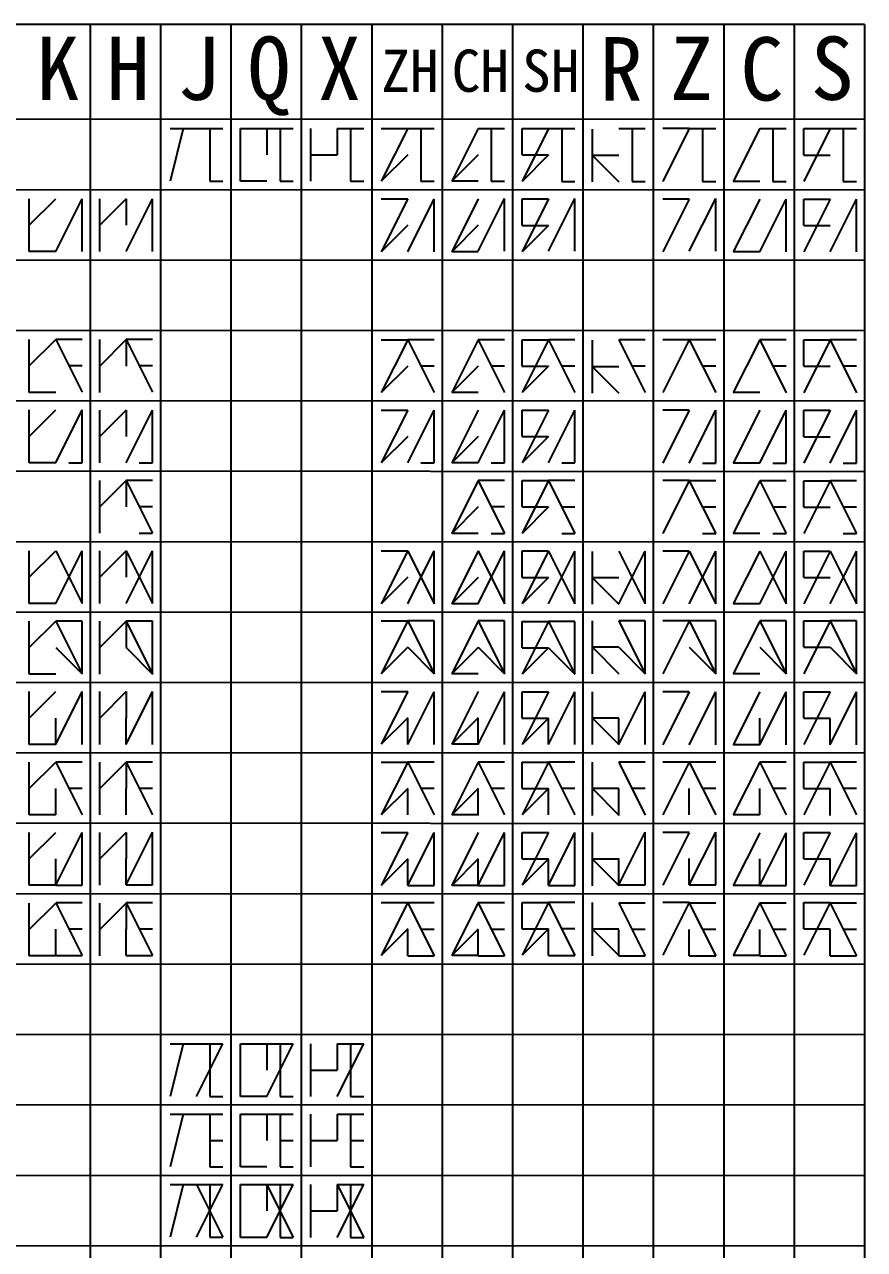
# Model space of a CAD drawing. Header units: millimetres. Extents: x 1659 to 4407, y 297 to 2004.
# Drawn here: x 3930 to 4407, y 1238 to 1934 of the extents above; entities that cross this region are included whole.
import ezdxf

# ---------------------------------------------------------------- set-up
doc = ezdxf.new("R2010")
doc.units = ezdxf.units.MM
doc.styles.get("Standard").update_dxf_attribs({"font": 'arial.ttf'})

msp = doc.modelspace()

# ---------------------------------------------------------------- linework, layer by layer
for p, q in [((4407.33, 1933.69), (3487.33, 1933.69)), ((3967.33, 1933.69), (3967.33, 519.82)), ((3967.33, 1933.53), (3967.33, 519.82)), ((4007.33, 1933.69), (4007.33, 519.8)), ((4007.33, 1933.51), (4007.33, 519.8)), ((4047.33, 1933.69), (4047.33, 519.78)), ((4087.33, 1933.69), (4087.33, 519.77)), ((4127.33, 1933.69), (4127.33, 519.75)), ((4167.33, 1933.69), (4167.33, 519.73)), ((4167.33, 1933.44), (4167.33, 519.73)), ((4207.33, 1933.69), (4207.33, 519.71)), ((4207.33, 1933.69), (4207.33, 519.97)), ((4247.33, 1933.69), (4247.33, 519.7)), ((4247.33, 1933.69), (4247.33, 519.97)), ((4287.33, 1933.69), (4287.33, 519.68)), ((4327.33, 1933.69), (4327.33, 519.66)), ((4327.33, 1933.69), (4327.33, 519.97)), ((4367.33, 1933.69), (4367.33, 519.65)), ((4367.33, 1933.36), (4367.33, 519.65)), ((4407.33, 1933.69), (4407.33, 519.63)), ((4407.33, 1933.34), (4407.33, 519.63)), ((4407.33, 1879.63), (3487.33, 1880.03)), ((4012.8, 1874.66), (4027.8, 1874.66)), ((4020.3, 1874.66), (4012.8, 1844.66)), ((4027.8, 1874.66), (4042.8, 1874.66)), ((4035.3, 1874.66), (4035.3, 1844.66)), ((4052.8, 1874.65), (4067.8, 1874.65)), ((4052.8, 1859.65), (4052.8, 1874.65)), ((4067.8, 1874.65), (4082.8, 1874.65)), ((4067.8, 1874.65), (4067.8, 1859.65)), ((4075.3, 1874.65), (4075.3, 1844.65)), ((4092.8, 1859.63), (4092.8, 1874.63)), ((4107.8, 1874.63), (4122.8, 1874.63)), ((4107.8, 1874.63), (4107.8, 1859.63)), ((4115.3, 1874.63), (4115.3, 1844.63)), ((4147.8, 1874.61), (4132.8, 1844.61)), ((4132.8, 1874.61), (4147.8, 1874.61)), ((4147.8, 1874.61), (4162.8, 1874.61)), ((4155.3, 1874.61), (4155.3, 1844.61)), ((4187.8, 1874.59), (4172.8, 1844.59)), ((4187.8, 1874.59), (4202.8, 1874.59)), ((4195.3, 1874.59), (4195.3, 1844.59)), ((4212.8, 1874.58), (4227.8, 1874.58)), ((4212.8, 1859.58), (4212.8, 1874.58)), ((4227.8, 1874.58), (4212.8, 1844.58)), ((4227.8, 1874.58), (4242.8, 1874.58)), ((4235.3, 1874.58), (4235.3, 1844.58)), ((4252.8, 1859.27), (4252.8, 1874.27)), ((4267.8, 1874.56), (4282.8, 1874.56)), ((4275.3, 1874.56), (4275.3, 1844.56)), ((4307.8, 1874.54), (4292.8, 1844.54)), ((4307.8, 1874.54), (4292.8, 1874.54)), ((4307.8, 1874.54), (4322.8, 1874.54)), ((4315.3, 1874.54), (4315.3, 1844.54)), ((4347.8, 1874.52), (4332.8, 1844.52)), ((4347.8, 1874.52), (4362.8, 1874.52)), ((4355.3, 1874.52), (4355.3, 1844.52)), ((4372.8, 1874.51), (4387.8, 1874.51)), ((4372.8, 1859.51), (4372.8, 1874.51)), ((4387.8, 1874.51), (4372.8, 1844.51)), ((4387.8, 1874.51), (4402.8, 1874.51)), ((4395.3, 1874.51), (4395.3, 1844.51)), ((4052.8, 1844.65), (4052.8, 1859.65)), ((4092.8, 1844.63), (4092.8, 1859.63)), ((4092.8, 1859.63), (4107.8, 1859.63)), ((4147.8, 1859.61), (4132.8, 1844.61)), ((4187.8, 1859.59), (4172.8, 1844.59)), ((4212.8, 1859.58), (4227.8, 1859.58)), ((4227.8, 1859.58), (4212.8, 1844.58)), ((4252.8, 1859.27), (4267.8, 1844.27)), ((4252.8, 1844.27), (4252.8, 1859.27)), ((4267.8, 1859.27), (4252.8, 1859.27)), ((4372.8, 1859.51), (4387.8, 1859.51)), ((4035.3, 1844.66), (4042.8, 1844.66)), ((4067.8, 1844.65), (4052.8, 1844.65)), ((4075.3, 1844.65), (4082.8, 1844.65)), ((4115.3, 1844.63), (4122.8, 1844.63)), ((4155.3, 1844.61), (4162.8, 1844.61)), ((4187.8, 1844.59), (4172.8, 1844.59)), ((4195.3, 1844.59), (4202.8, 1844.59)), ((4235.3, 1844.58), (4242.8, 1844.58)), ((4275.3, 1844.56), (4282.8, 1844.56)), ((4315.3, 1844.54), (4322.8, 1844.54)), ((4347.8, 1844.52), (4332.8, 1844.52)), ((4355.3, 1844.52), (4362.8, 1844.52)), ((4395.3, 1844.51), (4402.8, 1844.51)), ((4407.33, 1839.63), (3487.33, 1840.03)), ((3932.8, 1819.68), (3932.8, 1834.68)), ((3932.8, 1819.68), (3947.8, 1834.68)), ((3947.8, 1804.68), (3962.8, 1834.68)), ((3962.8, 1819.61), (3962.8, 1834.61)), ((3987.8, 1834.66), (3972.8, 1819.66)), ((3972.8, 1819.66), (3972.8, 1834.66)), ((3987.8, 1804.66), (4002.8, 1834.66)), ((3987.8, 1834.66), (3987.8, 1819.66)), ((4002.8, 1819.59), (4002.8, 1834.59)), ((4147.8, 1834.61), (4132.8, 1804.61)), ((4132.8, 1834.61), (4147.8, 1834.61)), ((4147.8, 1804.59), (4162.8, 1834.59)), ((4162.8, 1819.52), (4162.8, 1834.52)), ((4187.8, 1834.59), (4172.8, 1804.59)), ((4187.8, 1804.84), (4202.8, 1834.84)), ((4202.8, 1819.76), (4202.8, 1834.76)), ((4212.8, 1834.58), (4227.8, 1834.58)), ((4212.8, 1819.58), (4212.8, 1834.58)), ((4227.8, 1834.58), (4212.8, 1804.58)), ((4227.8, 1804.84), (4242.8, 1834.84)), ((4242.8, 1819.76), (4242.8, 1834.76)), ((4307.8, 1834.54), (4292.8, 1804.54)), ((4307.8, 1834.54), (4292.8, 1834.54)), ((4307.8, 1804.84), (4322.8, 1834.84)), ((4322.8, 1819.76), (4322.8, 1834.76)), ((4347.8, 1834.52), (4332.8, 1804.52)), ((4347.8, 1804.51), (4362.8, 1834.51)), ((4362.8, 1819.43), (4362.8, 1834.43)), ((4372.8, 1834.51), (4387.8, 1834.51)), ((4372.8, 1819.51), (4372.8, 1834.51)), ((4387.8, 1834.51), (4372.8, 1804.51)), ((4387.8, 1804.49), (4402.8, 1834.49)), ((4402.8, 1819.42), (4402.8, 1834.42)), ((3932.8, 1804.68), (3932.8, 1819.68)), ((3962.8, 1804.68), (3962.8, 1819.68)), ((3972.8, 1804.66), (3972.8, 1819.66)), ((4002.8, 1804.66), (4002.8, 1819.66)), ((4147.8, 1819.61), (4132.8, 1804.61)), ((4162.8, 1804.59), (4162.8, 1819.59)), ((4187.8, 1819.59), (4172.8, 1804.59)), ((4202.8, 1804.84), (4202.8, 1819.84)), ((4212.8, 1819.58), (4227.8, 1819.58)), ((4227.8, 1819.58), (4212.8, 1804.58)), ((4242.8, 1804.84), (4242.8, 1819.84)), ((4322.8, 1804.84), (4322.8, 1819.84)), ((4362.8, 1804.51), (4362.8, 1819.51)), ((4372.8, 1819.51), (4387.8, 1819.51)), ((4402.8, 1804.49), (4402.8, 1819.49)), ((3947.8, 1804.68), (3932.8, 1804.68)), ((4187.8, 1804.59), (4172.8, 1804.59)), ((4347.8, 1804.52), (4332.8, 1804.52)), ((4407.33, 1799.63), (3487.33, 1800.03)), ((4407.33, 1759.63), (3487.33, 1760.03)), ((3932.8, 1739.68), (3932.8, 1754.68)), ((3932.8, 1739.68), (3947.8, 1754.68)), ((3962.8, 1754.8), (3947.8, 1754.8)), ((3947.8, 1754.8), (3962.8, 1724.8)), ((3987.8, 1754.66), (3972.8, 1739.66)), ((3972.8, 1739.66), (3972.8, 1754.66)), ((4002.8, 1754.8), (3987.8, 1754.8)), ((3987.8, 1754.8), (4002.8, 1724.8)), ((3987.8, 1754.66), (3987.8, 1739.66)), ((4147.8, 1754.61), (4132.8, 1724.61)), ((4132.8, 1754.61), (4147.8, 1754.61)), ((4162.8, 1754.59), (4147.8, 1754.59)), ((4147.8, 1754.59), (4162.8, 1724.59)), ((4187.8, 1754.59), (4172.8, 1724.59)), ((4202.8, 1754.58), (4187.8, 1754.58)), ((4187.8, 1754.58), (4202.8, 1724.58)), ((4212.8, 1754.58), (4227.8, 1754.58)), ((4212.8, 1739.58), (4212.8, 1754.58)), ((4227.8, 1754.56), (4212.8, 1724.56)), ((4242.8, 1754.56), (4227.8, 1754.56)), ((4227.8, 1754.56), (4242.8, 1724.56)), ((4252.8, 1739.27), (4252.8, 1754.27)), ((4282.8, 1754.54), (4267.8, 1754.54)), ((4267.8, 1754.54), (4282.8, 1724.54)), ((4307.8, 1754.54), (4292.8, 1724.54)), ((4307.8, 1754.52), (4292.8, 1754.52)), ((4322.8, 1754.52), (4307.8, 1754.52)), ((4307.8, 1754.52), (4322.8, 1724.52)), ((4347.8, 1754.52), (4332.8, 1724.52)), ((4362.8, 1754.51), (4347.8, 1754.51)), ((4347.8, 1754.51), (4362.8, 1724.51)), ((4372.8, 1754.51), (4387.8, 1754.51)), ((4372.8, 1739.51), (4372.8, 1754.51)), ((4387.8, 1754.49), (4372.8, 1724.49)), ((4402.8, 1754.49), (4387.8, 1754.49)), ((4387.8, 1754.49), (4402.8, 1724.49)), ((3932.8, 1724.68), (3932.8, 1739.68)), ((3962.8, 1739.8), (3955.3, 1739.8)), ((3972.8, 1724.66), (3972.8, 1739.66)), ((4002.8, 1739.8), (3995.3, 1739.8)), ((4147.8, 1739.61), (4132.8, 1724.61)), ((4162.8, 1739.59), (4155.3, 1739.59)), ((4187.8, 1739.59), (4172.8, 1724.59)), ((4202.8, 1739.58), (4195.3, 1739.58)), ((4212.8, 1739.58), (4227.8, 1739.58)), ((4227.8, 1739.58), (4212.8, 1724.58)), ((4242.8, 1739.56), (4235.3, 1739.56)), ((4252.8, 1739.27), (4267.8, 1724.27)), ((4252.8, 1724.27), (4252.8, 1739.27)), ((4267.8, 1739.27), (4252.8, 1739.27)), ((4282.8, 1739.54), (4275.3, 1739.54)), ((4322.8, 1739.52), (4315.3, 1739.52)), ((4362.8, 1739.51), (4355.3, 1739.51)), ((4372.8, 1739.51), (4387.8, 1739.51)), ((4402.8, 1739.49), (4395.3, 1739.49)), ((4407.33, 1719.63), (3487.33, 1720.03)), ((3947.8, 1724.68), (3932.8, 1724.68)), ((4187.8, 1724.59), (4172.8, 1724.59)), ((4347.8, 1724.52), (4332.8, 1724.52)), ((3932.8, 1699.68), (3932.8, 1714.68)), ((3932.8, 1699.68), (3947.8, 1714.68)), ((3947.8, 1684.68), (3962.8, 1714.68)), ((3962.8, 1699.68), (3962.8, 1714.68)), ((3987.8, 1714.66), (3972.8, 1699.66)), ((3972.8, 1699.66), (3972.8, 1714.66)), ((3987.8, 1684.66), (4002.8, 1714.66)), ((3987.8, 1714.66), (3987.8, 1699.66)), ((4002.8, 1699.66), (4002.8, 1714.66)), ((4147.8, 1714.61), (4132.8, 1684.61)), ((4132.8, 1714.61), (4147.8, 1714.61)), ((4147.8, 1684.59), (4162.8, 1714.59)), ((4162.8, 1699.59), (4162.8, 1714.59)), ((4187.8, 1714.59), (4172.8, 1684.59)), ((4187.8, 1684.58), (4202.8, 1714.58)), ((4202.8, 1699.58), (4202.8, 1714.58)), ((4212.8, 1714.58), (4227.8, 1714.58)), ((4212.8, 1699.58), (4212.8, 1714.58)), ((4227.8, 1714.58), (4212.8, 1684.58)), ((4227.8, 1684.56), (4242.8, 1714.56)), ((4242.8, 1699.56), (4242.8, 1714.56)), ((4307.8, 1714.54), (4292.8, 1684.54)), ((4307.8, 1714.54), (4292.8, 1714.54)), ((4307.8, 1684.52), (4322.8, 1714.52)), ((4322.8, 1699.52), (4322.8, 1714.52)), ((4347.8, 1714.52), (4332.8, 1684.52)), ((4347.8, 1684.51), (4362.8, 1714.51)), ((4362.8, 1699.51), (4362.8, 1714.51)), ((4372.8, 1714.51), (4387.8, 1714.51)), ((4372.8, 1699.51), (4372.8, 1714.51)), ((4387.8, 1714.51), (4372.8, 1684.51)), ((4387.8, 1684.49), (4402.8, 1714.49)), ((4402.8, 1699.49), (4402.8, 1714.49)), ((3932.8, 1684.68), (3932.8, 1699.68)), ((3962.8, 1684.68), (3962.8, 1699.68)), ((3972.8, 1684.66), (3972.8, 1699.66)), ((4002.8, 1684.66), (4002.8, 1699.66)), ((4147.8, 1699.61), (4132.8, 1684.61)), ((4162.8, 1684.59), (4162.8, 1699.59)), ((4187.8, 1699.59), (4172.8, 1684.59)), ((4202.8, 1684.58), (4202.8, 1699.58)), ((4212.8, 1699.58), (4227.8, 1699.58)), ((4227.8, 1699.58), (4212.8, 1684.58)), ((4242.8, 1684.56), (4242.8, 1699.56)), ((4322.8, 1684.52), (4322.8, 1699.52)), ((4362.8, 1684.51), (4362.8, 1699.51)), ((4372.8, 1699.51), (4387.8, 1699.51)), ((4402.8, 1684.49), (4402.8, 1699.49)), ((3947.8, 1684.68), (3932.8, 1684.68)), ((3955.3, 1684.68), (3962.8, 1684.68)), ((3995.3, 1684.66), (4002.8, 1684.66)), ((4155.3, 1684.59), (4162.8, 1684.59)), ((4187.8, 1684.59), (4172.8, 1684.59)), ((4195.3, 1684.58), (4202.8, 1684.58)), ((4235.3, 1684.56), (4242.8, 1684.56)), ((4315.3, 1684.52), (4322.8, 1684.52)), ((4347.8, 1684.52), (4332.8, 1684.52)), ((4355.3, 1684.51), (4362.8, 1684.51)), ((4395.3, 1684.49), (4402.8, 1684.49)), ((4407.33, 1679.63), (3487.33, 1680.03)), ((3987.8, 1674.66), (3972.8, 1659.66)), ((3972.8, 1659.66), (3972.8, 1674.66)), ((4002.8, 1674.66), (3987.8, 1674.66)), ((3987.8, 1674.66), (4002.8, 1644.66)), ((3987.8, 1674.66), (3987.8, 1659.66)), ((4187.8, 1674.59), (4172.8, 1644.59)), ((4202.8, 1674.58), (4187.8, 1674.58)), ((4187.8, 1674.58), (4202.8, 1644.58)), ((4212.8, 1674.58), (4227.8, 1674.58)), ((4212.8, 1659.58), (4212.8, 1674.58)), ((4227.8, 1674.56), (4212.8, 1644.56)), ((4242.8, 1674.56), (4227.8, 1674.56)), ((4227.8, 1674.56), (4242.8, 1644.56)), ((4307.8, 1674.54), (4292.8, 1644.54)), ((4307.8, 1674.54), (4292.8, 1674.54)), ((4322.8, 1674.52), (4307.8, 1674.52)), ((4307.8, 1674.52), (4322.8, 1644.52)), ((4347.8, 1674.52), (4332.8, 1644.52)), ((4362.8, 1674.51), (4347.8, 1674.51)), ((4347.8, 1674.51), (4362.8, 1644.51)), ((4372.8, 1674.51), (4387.8, 1674.51)), ((4372.8, 1659.51), (4372.8, 1674.51)), ((4387.8, 1674.49), (4372.8, 1644.49)), ((4402.8, 1674.49), (4387.8, 1674.49)), ((4387.8, 1674.49), (4402.8, 1644.49)), ((3972.8, 1644.66), (3972.8, 1659.66)), ((4002.8, 1659.66), (3995.3, 1659.66)), ((4187.8, 1659.59), (4172.8, 1644.59)), ((4202.8, 1659.58), (4195.3, 1659.58)), ((4212.8, 1659.58), (4227.8, 1659.58)), ((4227.8, 1659.58), (4212.8, 1644.58)), ((4242.8, 1659.56), (4235.3, 1659.56)), ((4322.8, 1659.52), (4315.3, 1659.52)), ((4362.8, 1659.51), (4355.3, 1659.51)), ((4372.8, 1659.51), (4387.8, 1659.51)), ((4402.8, 1659.49), (4395.3, 1659.49)), ((3995.3, 1644.66), (4002.8, 1644.66)), ((4187.8, 1644.59), (4172.8, 1644.59)), ((4195.3, 1644.58), (4202.8, 1644.58)), ((4235.3, 1644.56), (4242.8, 1644.56)), ((4315.3, 1644.52), (4322.8, 1644.52)), ((4347.8, 1644.52), (4332.8, 1644.52)), ((4355.3, 1644.51), (4362.8, 1644.51)), ((4395.3, 1644.49), (4402.8, 1644.49)), ((4407.33, 1639.63), (3487.33, 1640.03)), ((3932.8, 1619.68), (3932.8, 1634.68)), ((3932.8, 1619.68), (3947.8, 1634.68)), ((3947.8, 1604.68), (3962.8, 1634.68)), ((3947.8, 1634.68), (3962.8, 1604.68)), ((3962.8, 1619.68), (3962.8, 1634.68)), ((3987.8, 1634.66), (3972.8, 1619.66)), ((3972.8, 1619.66), (3972.8, 1634.66)), ((3987.8, 1604.66), (4002.8, 1634.66)), ((3987.8, 1634.66), (4002.8, 1604.66)), ((3987.8, 1634.66), (3987.8, 1619.66)), ((4002.8, 1619.66), (4002.8, 1634.66)), ((4147.8, 1634.61), (4132.8, 1604.61)), ((4132.8, 1634.61), (4147.8, 1634.61)), ((4147.8, 1604.59), (4162.8, 1634.59)), ((4147.8, 1634.59), (4162.8, 1604.59)), ((4162.8, 1619.59), (4162.8, 1634.59)), ((4187.8, 1634.59), (4172.8, 1604.59)), ((4187.8, 1604.58), (4202.8, 1634.58)), ((4187.8, 1634.58), (4202.8, 1604.58)), ((4202.8, 1619.58), (4202.8, 1634.58)), ((4212.8, 1634.58), (4227.8, 1634.58)), ((4212.8, 1619.58), (4212.8, 1634.58)), ((4227.8, 1634.58), (4212.8, 1604.58)), ((4227.8, 1604.56), (4242.8, 1634.56)), ((4227.8, 1634.56), (4242.8, 1604.56)), ((4242.8, 1619.56), (4242.8, 1634.56)), ((4252.8, 1619.27), (4252.8, 1634.27)), ((4267.8, 1604.54), (4282.8, 1634.54)), ((4267.8, 1634.54), (4282.8, 1604.54)), ((4282.8, 1619.54), (4282.8, 1634.54)), ((4307.8, 1634.54), (4292.8, 1604.54)), ((4307.8, 1634.54), (4292.8, 1634.54)), ((4307.8, 1604.52), (4322.8, 1634.52)), ((4307.8, 1634.52), (4322.8, 1604.52)), ((4322.8, 1619.52), (4322.8, 1634.52)), ((4347.8, 1634.52), (4332.8, 1604.52)), ((4347.8, 1604.51), (4362.8, 1634.51)), ((4347.8, 1634.51), (4362.8, 1604.51)), ((4362.8, 1619.51), (4362.8, 1634.51)), ((4372.8, 1634.51), (4387.8, 1634.51)), ((4372.8, 1619.51), (4372.8, 1634.51)), ((4387.8, 1634.51), (4372.8, 1604.51)), ((4387.8, 1604.49), (4402.8, 1634.49)), ((4387.8, 1634.49), (4402.8, 1604.49)), ((4402.8, 1619.49), (4402.8, 1634.49)), ((3932.8, 1604.68), (3932.8, 1619.68)), ((3962.8, 1604.68), (3962.8, 1619.68)), ((3972.8, 1604.66), (3972.8, 1619.66)), ((4002.8, 1604.66), (4002.8, 1619.66)), ((4147.8, 1619.61), (4132.8, 1604.61)), ((4162.8, 1604.59), (4162.8, 1619.59)), ((4187.8, 1619.59), (4172.8, 1604.59)), ((4202.8, 1604.58), (4202.8, 1619.58)), ((4212.8, 1619.58), (4227.8, 1619.58)), ((4227.8, 1619.58), (4212.8, 1604.58)), ((4242.8, 1604.56), (4242.8, 1619.56)), ((4252.8, 1619.27), (4267.8, 1604.27)), ((4252.8, 1604.27), (4252.8, 1619.27)), ((4267.8, 1619.27), (4252.8, 1619.27)), ((4282.8, 1604.54), (4282.8, 1619.54)), ((4322.8, 1604.52), (4322.8, 1619.52)), ((4362.8, 1604.51), (4362.8, 1619.51)), ((4372.8, 1619.51), (4387.8, 1619.51)), ((4402.8, 1604.49), (4402.8, 1619.49)), ((3947.8, 1604.68), (3932.8, 1604.68)), ((4187.8, 1604.59), (4172.8, 1604.59)), ((4347.8, 1604.52), (4332.8, 1604.52)), ((4407.33, 1599.63), (3487.33, 1600.03)), ((3932.8, 1579.68), (3932.8, 1594.68)), ((3932.8, 1579.68), (3947.8, 1594.68)), ((3947.8, 1594.7), (3962.8, 1564.7)), ((3962.8, 1594.7), (3947.8, 1594.7)), ((3962.8, 1579.7), (3962.8, 1594.7)), ((3987.8, 1594.66), (3972.8, 1579.66)), ((3972.8, 1579.66), (3972.8, 1594.66)), ((3987.8, 1594.68), (4002.8, 1564.68)), ((4002.8, 1594.68), (3987.8, 1594.68)), ((3987.8, 1594.66), (3987.8, 1579.66)), ((4002.8, 1579.68), (4002.8, 1594.68)), ((4147.8, 1594.84), (4132.8, 1564.84)), ((4132.8, 1594.84), (4147.8, 1594.84)), ((4147.8, 1594.84), (4162.8, 1564.84)), ((4162.8, 1594.84), (4147.8, 1594.84)), ((4162.8, 1579.84), (4162.8, 1594.84)), ((4187.8, 1594.82), (4172.8, 1564.82)), ((4187.8, 1594.84), (4202.8, 1564.84)), ((4202.8, 1594.84), (4187.8, 1594.84)), ((4202.8, 1579.84), (4202.8, 1594.84)), ((4212.8, 1594.58), (4227.8, 1594.58)), ((4212.8, 1579.58), (4212.8, 1594.58)), ((4227.8, 1594.58), (4212.8, 1564.58)), ((4227.8, 1594.58), (4242.8, 1564.58)), ((4242.8, 1594.58), (4227.8, 1594.58)), ((4242.8, 1579.58), (4242.8, 1594.58)), ((4252.8, 1579.84), (4252.8, 1594.84)), ((4267.8, 1594.84), (4282.8, 1564.84)), ((4282.8, 1594.84), (4267.8, 1594.84)), ((4282.8, 1579.84), (4282.8, 1594.84)), ((4307.8, 1594.84), (4292.8, 1594.84)), ((4307.8, 1594.77), (4292.8, 1564.77)), ((4307.8, 1594.84), (4322.8, 1564.84)), ((4322.8, 1594.84), (4307.8, 1594.84)), ((4322.8, 1579.84), (4322.8, 1594.84)), ((4347.8, 1594.75), (4332.8, 1564.75)), ((4347.8, 1594.84), (4362.8, 1564.84)), ((4362.8, 1594.84), (4347.8, 1594.84)), ((4362.8, 1579.84), (4362.8, 1594.84)), ((4372.8, 1594.84), (4387.8, 1594.84)), ((4372.8, 1579.84), (4372.8, 1594.84)), ((4387.8, 1594.84), (4372.8, 1564.84)), ((4387.8, 1594.84), (4402.8, 1564.84)), ((4402.8, 1594.84), (4387.8, 1594.84)), ((4402.8, 1579.84), (4402.8, 1594.84)), ((3932.8, 1564.68), (3932.8, 1579.68)), ((3947.8, 1579.7), (3962.8, 1564.7)), ((3962.8, 1564.7), (3962.8, 1579.7)), ((3972.8, 1564.66), (3972.8, 1579.66)), ((3987.8, 1579.68), (4002.8, 1564.68)), ((4002.8, 1564.68), (4002.8, 1579.68)), ((4147.8, 1579.84), (4132.8, 1564.84)), ((4147.8, 1579.84), (4162.8, 1564.84)), ((4162.8, 1564.84), (4162.8, 1579.84)), ((4187.8, 1579.82), (4172.8, 1564.82)), ((4187.8, 1579.84), (4202.8, 1564.84)), ((4202.8, 1564.84), (4202.8, 1579.84)), ((4212.8, 1579.58), (4227.8, 1579.58)), ((4227.8, 1579.58), (4212.8, 1564.58)), ((4227.8, 1579.58), (4242.8, 1564.58)), ((4242.8, 1564.58), (4242.8, 1579.58)), ((4252.8, 1579.84), (4267.8, 1564.84)), ((4252.8, 1564.84), (4252.8, 1579.84)), ((4267.8, 1579.84), (4252.8, 1579.84)), ((4267.8, 1579.84), (4282.8, 1564.84)), ((4282.8, 1564.84), (4282.8, 1579.84)), ((4307.8, 1579.84), (4322.8, 1564.84)), ((4322.8, 1564.84), (4322.8, 1579.84)), ((4347.8, 1579.84), (4362.8, 1564.84)), ((4362.8, 1564.84), (4362.8, 1579.84)), ((4372.8, 1579.84), (4387.8, 1579.84)), ((4387.8, 1579.84), (4402.8, 1564.84)), ((4402.8, 1564.84), (4402.8, 1579.84)), ((4407.33, 1559.63), (3487.33, 1560.03)), ((3947.8, 1564.68), (3932.8, 1564.68)), ((4187.8, 1564.82), (4172.8, 1564.82)), ((4347.8, 1564.75), (4332.8, 1564.75)), ((3932.8, 1539.68), (3932.8, 1554.68)), ((3932.8, 1539.68), (3947.8, 1554.68)), ((3947.8, 1524.68), (3962.8, 1554.68)), ((3962.8, 1539.68), (3962.8, 1554.68)), ((3987.8, 1554.66), (3972.8, 1539.66)), ((3972.8, 1539.66), (3972.8, 1554.66)), ((3987.8, 1524.66), (4002.8, 1554.66)), ((3987.8, 1554.66), (3987.8, 1539.66)), ((4002.8, 1539.66), (4002.8, 1554.66)), ((4147.8, 1554.82), (4132.8, 1524.82)), ((4132.8, 1554.82), (4147.8, 1554.82)), ((4147.8, 1524.59), (4162.8, 1554.59)), ((4162.8, 1539.59), (4162.8, 1554.59)), ((4187.8, 1554.8), (4172.8, 1524.8)), ((4187.8, 1524.58), (4202.8, 1554.58)), ((4202.8, 1539.58), (4202.8, 1554.58)), ((4212.8, 1554.56), (4227.8, 1554.56)), ((4212.8, 1539.56), (4212.8, 1554.56)), ((4227.8, 1554.56), (4212.8, 1524.56)), ((4227.8, 1524.56), (4242.8, 1554.56)), ((4242.8, 1539.56), (4242.8, 1554.56)), ((4252.8, 1539.54), (4252.8, 1554.54)), ((4267.8, 1524.54), (4282.8, 1554.54)), ((4282.8, 1539.54), (4282.8, 1554.54)), ((4307.8, 1554.52), (4292.8, 1524.52)), ((4307.8, 1554.52), (4292.8, 1554.52)), ((4307.8, 1524.52), (4322.8, 1554.52)), ((4322.8, 1539.52), (4322.8, 1554.52)), ((4347.8, 1554.51), (4332.8, 1524.51)), ((4347.8, 1524.51), (4362.8, 1554.51)), ((4362.8, 1539.51), (4362.8, 1554.51)), ((4372.8, 1554.59), (4387.8, 1554.59)), ((4372.8, 1539.59), (4372.8, 1554.59)), ((4387.8, 1554.59), (4372.8, 1524.59)), ((4387.8, 1524.49), (4402.8, 1554.49)), ((4402.8, 1539.49), (4402.8, 1554.49)), ((3932.8, 1524.68), (3932.8, 1539.68)), ((3947.8, 1524.68), (3947.8, 1539.68)), ((3962.8, 1524.68), (3962.8, 1539.68)), ((3972.8, 1524.66), (3972.8, 1539.66)), ((3987.8, 1524.66), (3987.8, 1539.66)), ((4002.8, 1524.66), (4002.8, 1539.66)), ((4147.8, 1539.82), (4132.8, 1524.82)), ((4147.8, 1524.59), (4147.8, 1539.59)), ((4162.8, 1524.59), (4162.8, 1539.59)), ((4187.8, 1539.8), (4172.8, 1524.8)), ((4187.8, 1524.58), (4187.8, 1539.58)), ((4202.8, 1524.58), (4202.8, 1539.58)), ((4212.8, 1539.56), (4227.8, 1539.56)), ((4227.8, 1539.56), (4212.8, 1524.56)), ((4227.8, 1524.56), (4227.8, 1539.56)), ((4242.8, 1524.56), (4242.8, 1539.56)), ((4252.8, 1539.54), (4267.8, 1524.54)), ((4252.8, 1524.54), (4252.8, 1539.54)), ((4267.8, 1539.54), (4252.8, 1539.54)), ((4267.8, 1524.54), (4267.8, 1539.54)), ((4282.8, 1524.54), (4282.8, 1539.54)), ((4322.8, 1524.52), (4322.8, 1539.52)), ((4347.8, 1524.51), (4347.8, 1539.51)), ((4362.8, 1524.51), (4362.8, 1539.51)), ((4372.8, 1539.59), (4387.8, 1539.59)), ((4387.8, 1524.49), (4387.8, 1539.49)), ((4402.8, 1524.49), (4402.8, 1539.49)), ((3947.8, 1524.68), (3932.8, 1524.68)), ((4187.8, 1524.8), (4172.8, 1524.8)), ((4347.8, 1524.51), (4332.8, 1524.51)), ((4407.33, 1519.63), (3487.33, 1520.03)), ((3932.8, 1499.68), (3932.8, 1514.68)), ((3932.8, 1499.68), (3947.8, 1514.68)), ((3962.8, 1514.68), (3947.8, 1514.68)), ((3947.8, 1514.68), (3962.8, 1484.68)), ((3987.8, 1514.66), (3972.8, 1499.66)), ((3972.8, 1499.66), (3972.8, 1514.66)), ((4002.8, 1514.66), (3987.8, 1514.66)), ((3987.8, 1514.66), (4002.8, 1484.66)), ((3987.8, 1514.66), (3987.8, 1499.66)), ((4147.8, 1514.59), (4132.8, 1484.59)), ((4132.8, 1514.59), (4147.8, 1514.59)), ((4162.8, 1514.59), (4147.8, 1514.59)), ((4147.8, 1514.59), (4162.8, 1484.59)), ((4187.8, 1514.58), (4172.8, 1484.58)), ((4202.8, 1514.66), (4187.8, 1514.66)), ((4187.8, 1514.66), (4202.8, 1484.66)), ((4212.8, 1514.66), (4227.8, 1514.66)), ((4212.8, 1499.66), (4212.8, 1514.66)), ((4227.8, 1514.66), (4212.8, 1484.66)), ((4242.8, 1514.66), (4227.8, 1514.66)), ((4227.8, 1514.66), (4242.8, 1484.66)), ((4252.8, 1499.54), (4252.8, 1514.54)), ((4282.8, 1514.54), (4267.8, 1514.54)), ((4267.8, 1514.54), (4282.8, 1484.54)), ((4307.8, 1514.66), (4292.8, 1484.66)), ((4307.8, 1514.66), (4292.8, 1514.66)), ((4322.8, 1514.66), (4307.8, 1514.66)), ((4307.8, 1514.66), (4322.8, 1484.66)), ((4347.8, 1514.66), (4332.8, 1484.66)), ((4362.8, 1514.66), (4347.8, 1514.66)), ((4347.8, 1514.66), (4362.8, 1484.66)), ((4372.8, 1514.66), (4387.8, 1514.66)), ((4372.8, 1499.66), (4372.8, 1514.66)), ((4387.8, 1514.66), (4372.8, 1484.66)), ((4402.8, 1514.66), (4387.8, 1514.66)), ((4387.8, 1514.66), (4402.8, 1484.66)), ((3932.8, 1484.68), (3932.8, 1499.68)), ((3947.8, 1484.68), (3947.8, 1499.68)), ((3962.8, 1499.68), (3955.3, 1499.68)), ((3972.8, 1484.66), (3972.8, 1499.66)), ((3987.8, 1484.66), (3987.8, 1499.66)), ((4002.8, 1499.66), (3995.3, 1499.66)), ((4147.8, 1499.59), (4132.8, 1484.59)), ((4147.8, 1484.59), (4147.8, 1499.59)), ((4162.8, 1499.59), (4155.3, 1499.59)), ((4187.8, 1499.58), (4172.8, 1484.58)), ((4187.8, 1484.66), (4187.8, 1499.66)), ((4187.8, 1484.35), (4187.8, 1499.35)), ((4202.8, 1499.66), (4195.3, 1499.66)), ((4212.8, 1499.66), (4227.8, 1499.66)), ((4227.8, 1499.66), (4212.8, 1484.66)), ((4227.8, 1484.66), (4227.8, 1499.66)), ((4242.8, 1499.66), (4235.3, 1499.66)), ((4252.8, 1499.54), (4267.8, 1484.54)), ((4267.8, 1499.54), (4252.8, 1499.54)), ((4252.8, 1484.32), (4252.8, 1499.32)), ((4267.8, 1484.54), (4267.8, 1499.54)), ((4267.8, 1484.32), (4267.8, 1499.32)), ((4282.8, 1499.54), (4275.3, 1499.54)), ((4307.8, 1484.66), (4307.8, 1499.66)), ((4322.8, 1499.66), (4315.3, 1499.66)), ((4347.8, 1484.66), (4347.8, 1499.66)), ((4347.8, 1484.66), (4347.8, 1499.66)), ((4362.8, 1499.66), (4355.3, 1499.66)), ((4372.8, 1499.66), (4387.8, 1499.66)), ((4387.8, 1484.66), (4387.8, 1499.66)), ((4387.8, 1484.27), (4387.8, 1499.27)), ((4402.8, 1499.66), (4395.3, 1499.66)), ((3947.8, 1484.68), (3932.8, 1484.68)), ((4187.8, 1484.58), (4172.8, 1484.58)), ((4347.8, 1484.66), (4332.8, 1484.66)), ((4407.33, 1479.63), (3487.33, 1480.03)), ((4407.33, 1479.63), (3487.33, 1480.03)), ((3932.8, 1459.68), (3932.8, 1474.68)), ((3932.8, 1459.68), (3947.8, 1474.68)), ((3947.8, 1444.68), (3962.8, 1474.68)), ((3962.8, 1459.68), (3962.8, 1474.68)), ((3987.8, 1474.66), (3972.8, 1459.66)), ((3972.8, 1459.66), (3972.8, 1474.66)), ((3987.8, 1444.84), (4002.8, 1474.84)), ((3987.8, 1474.66), (3987.8, 1459.66)), ((4002.8, 1459.84), (4002.8, 1474.84)), ((4147.8, 1474.59), (4132.8, 1444.59)), ((4132.8, 1474.59), (4147.8, 1474.59)), ((4147.8, 1444.59), (4162.8, 1474.59)), ((4162.8, 1459.59), (4162.8, 1474.59)), ((4187.8, 1474.58), (4172.8, 1444.58)), ((4187.8, 1444.58), (4202.8, 1474.58)), ((4202.8, 1459.58), (4202.8, 1474.58)), ((4212.8, 1474.66), (4227.8, 1474.66)), ((4212.8, 1459.66), (4212.8, 1474.66)), ((4227.8, 1474.66), (4212.8, 1444.66)), ((4227.8, 1444.56), (4242.8, 1474.56)), ((4242.8, 1459.56), (4242.8, 1474.56)), ((4252.8, 1459.54), (4252.8, 1474.54)), ((4267.8, 1444.84), (4282.8, 1474.84)), ((4282.8, 1459.84), (4282.8, 1474.84)), ((4307.8, 1474.66), (4292.8, 1444.66)), ((4307.8, 1474.66), (4292.8, 1474.66)), ((4307.8, 1444.84), (4322.8, 1474.84)), ((4322.8, 1459.84), (4322.8, 1474.84)), ((4347.8, 1474.51), (4332.8, 1444.51)), ((4347.8, 1444.51), (4362.8, 1474.51)), ((4362.8, 1459.51), (4362.8, 1474.51)), ((4372.8, 1474.66), (4387.8, 1474.66)), ((4372.8, 1459.66), (4372.8, 1474.66)), ((4387.8, 1474.66), (4372.8, 1444.66)), ((4387.8, 1444.49), (4402.8, 1474.49)), ((4402.8, 1459.49), (4402.8, 1474.49)), ((3932.8, 1444.68), (3932.8, 1459.68)), ((3947.8, 1444.68), (3947.8, 1459.68)), ((3947.8, 1444.68), (3947.8, 1459.68)), ((3962.8, 1444.68), (3962.8, 1459.68)), ((3972.8, 1444.66), (3972.8, 1459.66)), ((3987.8, 1444.84), (3987.8, 1459.84)), ((4002.8, 1444.84), (4002.8, 1459.84)), ((4147.8, 1459.59), (4132.8, 1444.59)), ((4147.8, 1444.59), (4147.8, 1459.59)), ((4147.8, 1444.59), (4147.8, 1459.59)), ((4162.8, 1444.59), (4162.8, 1459.59)), ((4187.8, 1459.58), (4172.8, 1444.58)), ((4187.8, 1444.66), (4187.8, 1459.66)), ((4187.8, 1444.58), (4187.8, 1459.58)), ((4187.8, 1444.35), (4187.8, 1459.35)), ((4202.8, 1444.58), (4202.8, 1459.58)), ((4212.8, 1459.66), (4227.8, 1459.66)), ((4227.8, 1459.66), (4212.8, 1444.66)), ((4227.8, 1444.56), (4227.8, 1459.56)), ((4242.8, 1444.56), (4242.8, 1459.56)), ((4252.8, 1459.54), (4267.8, 1444.54)), ((4267.8, 1459.54), (4252.8, 1459.54)), ((4252.8, 1444.32), (4252.8, 1459.32)), ((4267.8, 1444.84), (4267.8, 1459.84)), ((4267.8, 1444.54), (4267.8, 1459.54)), ((4267.8, 1444.32), (4267.8, 1459.32)), ((4282.8, 1444.84), (4282.8, 1459.84)), ((4307.8, 1444.84), (4307.8, 1459.84)), ((4322.8, 1444.84), (4322.8, 1459.84)), ((4347.8, 1444.66), (4347.8, 1459.66)), ((4347.8, 1444.51), (4347.8, 1459.51)), ((4347.8, 1444.51), (4347.8, 1459.51)), ((4362.8, 1444.51), (4362.8, 1459.51)), ((4372.8, 1459.66), (4387.8, 1459.66)), ((4387.8, 1444.66), (4387.8, 1459.66)), ((4387.8, 1444.49), (4387.8, 1459.49)), ((4387.8, 1444.27), (4387.8, 1459.27)), ((4402.8, 1444.49), (4402.8, 1459.49)), ((3947.8, 1444.68), (3932.8, 1444.68)), ((3947.8, 1444.68), (3962.8, 1444.68)), ((3987.8, 1444.84), (4002.8, 1444.84)), ((4147.8, 1444.59), (4162.8, 1444.59)), ((4187.8, 1444.58), (4172.8, 1444.58)), ((4187.8, 1444.58), (4202.8, 1444.58)), ((4227.8, 1444.56), (4242.8, 1444.56)), ((4267.8, 1444.84), (4282.8, 1444.84)), ((4307.8, 1444.84), (4322.8, 1444.84)), ((4347.8, 1444.51), (4332.8, 1444.51)), ((4347.8, 1444.51), (4362.8, 1444.51)), ((4387.8, 1444.49), (4402.8, 1444.49)), ((4407.33, 1439.63), (3487.33, 1440.03)), ((3932.8, 1419.51), (3932.8, 1434.51)), ((3932.8, 1419.51), (3947.8, 1434.51)), ((3962.8, 1434.7), (3947.8, 1434.7)), ((3947.8, 1434.7), (3962.8, 1404.7)), ((3987.8, 1434.49), (3972.8, 1419.49)), ((3972.8, 1419.49), (3972.8, 1434.49)), ((4002.8, 1434.66), (3987.8, 1434.66)), ((3987.8, 1434.66), (4002.8, 1404.66)), ((3987.8, 1434.49), (3987.8, 1419.49)), ((4147.8, 1434.82), (4132.8, 1404.82)), ((4132.8, 1434.82), (4147.8, 1434.82)), ((4162.8, 1434.59), (4147.8, 1434.59)), ((4147.8, 1434.59), (4162.8, 1404.59)), ((4187.8, 1434.8), (4172.8, 1404.8)), ((4202.8, 1434.58), (4187.8, 1434.58)), ((4187.8, 1434.58), (4202.8, 1404.58)), ((4212.8, 1434.89), (4227.8, 1434.89)), ((4212.8, 1419.89), (4212.8, 1434.89)), ((4227.8, 1434.89), (4212.8, 1404.89)), ((4242.8, 1434.84), (4227.8, 1434.84)), ((4227.8, 1434.84), (4242.8, 1404.84)), ((4252.8, 1419.77), (4252.8, 1434.77)), ((4282.8, 1434.54), (4267.8, 1434.54)), ((4267.8, 1434.54), (4282.8, 1404.54)), ((4307.8, 1434.89), (4292.8, 1404.89)), ((4307.8, 1434.89), (4292.8, 1434.89)), ((4322.8, 1434.52), (4307.8, 1434.52)), ((4307.8, 1434.52), (4322.8, 1404.52)), ((4347.8, 1434.73), (4332.8, 1404.73)), ((4362.8, 1434.51), (4347.8, 1434.51)), ((4347.8, 1434.51), (4362.8, 1404.51)), ((4372.8, 1434.89), (4387.8, 1434.89)), ((4372.8, 1419.89), (4372.8, 1434.89)), ((4387.8, 1434.89), (4372.8, 1404.89)), ((4402.8, 1434.49), (4387.8, 1434.49)), ((4387.8, 1434.49), (4402.8, 1404.49)), ((4147.8, 1419.82), (4132.8, 1404.82)), ((4187.8, 1419.8), (4172.8, 1404.8)), ((4212.8, 1419.89), (4227.8, 1419.89)), ((4227.8, 1419.89), (4212.8, 1404.89)), ((4227.8, 1404.84), (4227.8, 1419.84)), ((4242.8, 1419.84), (4235.3, 1419.84)), ((4372.8, 1419.89), (4387.8, 1419.89)), ((3932.8, 1404.51), (3932.8, 1419.51)), ((3947.8, 1404.7), (3947.8, 1419.7)), ((3962.8, 1419.7), (3955.3, 1419.7)), ((3972.8, 1404.49), (3972.8, 1419.49)), ((3987.8, 1404.66), (3987.8, 1419.66)), ((4002.8, 1419.66), (3995.3, 1419.66)), ((4147.8, 1404.59), (4147.8, 1419.59)), ((4162.8, 1419.59), (4155.3, 1419.59)), ((4187.8, 1404.58), (4187.8, 1419.58)), ((4202.8, 1419.58), (4195.3, 1419.58)), ((4252.8, 1419.77), (4267.8, 1404.77)), ((4267.8, 1419.77), (4252.8, 1419.77)), ((4252.8, 1404.54), (4252.8, 1419.54)), ((4267.8, 1404.54), (4267.8, 1419.54)), ((4282.8, 1419.54), (4275.3, 1419.54)), ((4307.8, 1404.52), (4307.8, 1419.52)), ((4322.8, 1419.52), (4315.3, 1419.52)), ((4347.8, 1404.51), (4347.8, 1419.51)), ((4362.8, 1419.51), (4355.3, 1419.51)), ((4387.8, 1404.49), (4387.8, 1419.49)), ((4402.8, 1419.49), (4395.3, 1419.49)), ((4407.33, 1399.63), (3487.33, 1400.03)), ((3947.8, 1404.51), (3932.8, 1404.51)), ((3947.8, 1404.7), (3962.8, 1404.7)), ((3987.8, 1404.66), (4002.8, 1404.66)), ((4147.8, 1404.59), (4162.8, 1404.59)), ((4187.8, 1404.8), (4172.8, 1404.8)), ((4187.8, 1404.58), (4202.8, 1404.58)), ((4227.8, 1404.84), (4242.8, 1404.84)), ((4267.8, 1404.54), (4282.8, 1404.54)), ((4307.8, 1404.52), (4322.8, 1404.52)), ((4347.8, 1404.73), (4332.8, 1404.73)), ((4347.8, 1404.51), (4362.8, 1404.51)), ((4387.8, 1404.49), (4402.8, 1404.49)), ((4407.33, 1359.63), (3487.33, 1360.03)), ((4012.8, 1354.66), (4027.8, 1354.66)), ((4020.3, 1354.66), (4012.8, 1324.66)), ((4027.8, 1354.59), (4042.8, 1354.59)), ((4027.8, 1324.59), (4042.8, 1354.59)), ((4035.3, 1354.59), (4035.3, 1324.59)), ((4052.8, 1354.65), (4067.8, 1354.65)), ((4052.8, 1339.65), (4052.8, 1354.65)), ((4067.8, 1354.66), (4082.8, 1354.66)), ((4067.8, 1324.66), (4082.8, 1354.66)), ((4067.8, 1354.65), (4067.8, 1339.65)), ((4075.3, 1354.66), (4075.3, 1324.66)), ((4092.8, 1339.63), (4092.8, 1354.63)), ((4107.8, 1354.66), (4122.8, 1354.66)), ((4107.8, 1324.66), (4122.8, 1354.66)), ((4107.8, 1354.63), (4107.8, 1339.63)), ((4115.3, 1354.66), (4115.3, 1324.66)), ((4052.8, 1324.65), (4052.8, 1339.65)), ((4092.8, 1324.63), (4092.8, 1339.63)), ((4092.8, 1339.63), (4107.8, 1339.63)), ((4035.3, 1324.59), (4042.8, 1324.59)), ((4067.8, 1324.65), (4052.8, 1324.65)), ((4075.3, 1324.66), (4082.8, 1324.66)), ((4115.3, 1324.66), (4122.8, 1324.66)), ((4407.33, 1319.63), (3487.33, 1320.03)), ((4012.8, 1314.65), (4027.8, 1314.65)), ((4020.3, 1314.65), (4012.8, 1284.65)), ((4027.8, 1314.65), (4042.8, 1314.65)), ((4035.3, 1314.65), (4035.3, 1284.65)), ((4052.8, 1314.63), (4067.8, 1314.63)), ((4052.8, 1299.63), (4052.8, 1314.63)), ((4067.8, 1314.63), (4082.8, 1314.63)), ((4067.8, 1314.63), (4067.8, 1299.63)), ((4075.3, 1314.63), (4075.3, 1284.63)), ((4092.8, 1299.61), (4092.8, 1314.61)), ((4107.8, 1314.61), (4122.8, 1314.61)), ((4107.8, 1314.61), (4107.8, 1299.61)), ((4115.3, 1314.61), (4115.3, 1284.61)), ((4035.3, 1299.65), (4042.8, 1299.65)), ((4052.8, 1284.63), (4052.8, 1299.63)), ((4075.3, 1299.63), (4082.8, 1299.63)), ((4092.8, 1284.61), (4092.8, 1299.61)), ((4092.8, 1299.61), (4107.8, 1299.61)), ((4115.3, 1299.61), (4122.8, 1299.61)), ((4035.3, 1284.65), (4042.8, 1284.65)), ((4067.8, 1284.63), (4052.8, 1284.63)), ((4075.3, 1284.63), (4082.8, 1284.63)), ((4115.3, 1284.61), (4122.8, 1284.61)), ((4407.33, 1279.63), (3487.33, 1280.03)), ((4012.8, 1274.65), (4027.8, 1274.65)), ((4020.3, 1274.65), (4012.8, 1244.65)), ((4027.8, 1274.65), (4042.8, 1274.65)), ((4027.8, 1244.65), (4042.8, 1274.65)), ((4027.8, 1274.65), (4042.8, 1244.65)), ((4035.3, 1274.65), (4035.3, 1244.65)), ((4052.8, 1274.63), (4067.8, 1274.63)), ((4052.8, 1259.63), (4052.8, 1274.63)), ((4067.8, 1274.63), (4082.8, 1274.63)), ((4067.8, 1244.63), (4082.8, 1274.63)), ((4067.8, 1274.63), (4082.8, 1244.63)), ((4067.8, 1274.63), (4067.8, 1259.63)), ((4075.3, 1274.63), (4075.3, 1244.63)), ((4092.8, 1259.61), (4092.8, 1274.61)), ((4107.8, 1274.61), (4122.8, 1274.61)), ((4107.8, 1244.61), (4122.8, 1274.61)), ((4107.8, 1274.61), (4122.8, 1244.61)), ((4107.8, 1274.61), (4107.8, 1259.61)), ((4115.3, 1274.61), (4115.3, 1244.61)), ((4052.8, 1244.63), (4052.8, 1259.63)), ((4092.8, 1244.61), (4092.8, 1259.61)), ((4092.8, 1259.61), (4107.8, 1259.61)), ((4407.33, 1239.63), (3487.33, 1240.03)), ((4035.3, 1244.65), (4042.8, 1244.65)), ((4067.8, 1244.63), (4052.8, 1244.63)), ((4075.3, 1244.63), (4082.8, 1244.63)), ((4115.3, 1244.61), (4122.8, 1244.61))]:
    msp.add_line(p, q)

# ---------------------------------------------------------------- texts
at = {"attachment_point": 1}
for s, insert, char_height in [('{\\fSimSun|b0|i0|c134|p2;K}', (3936.76, 1926.86), 36), ('{\\fSimSun|b0|i0|c134|p2;H}', (3976.76, 1926.86), 36), ('{\\fSimSun|b0|i0|c134|p2;J}', (4016.76, 1926.86), 36), ('{\\fSimSun|b0|i0|c134|p2;Q}', (4056.76, 1926.86), 36), ('{\\fSimSun|b0|i0|c134|p2;X}', (4096.76, 1926.86), 36), ('{\\fSimSun|b0|i0|c134|p2;R}', (4256.76, 1926.5), 36), ('{\\fSimSun|b0|i0|c134|p2;Z}', (4296.76, 1926.86), 36), ('{\\fSimSun|b0|i0|c134|p2;C}', (4336.76, 1926.5), 36), ('{\\fSimSun|b0|i0|c134|p2;S}', (4376.76, 1926.86), 36), ('{\\fSimSun|b0|i0|c134|p2;ZH}', (4132.76, 1919.43), 24), ('{\\fSimSun|b0|i0|c134|p2;CH}', (4172.76, 1919.43), 24), ('{\\fSimSun|b0|i0|c134|p2;SH}', (4212.76, 1919.43), 24)]:
    msp.add_mtext_dynamic_manual_height_columns(s, width=36, gutter_width=12.5, heights=[46.13], dxfattribs=dict(at, insert=insert, char_height=char_height))

doc.saveas('drawing.dxf')
